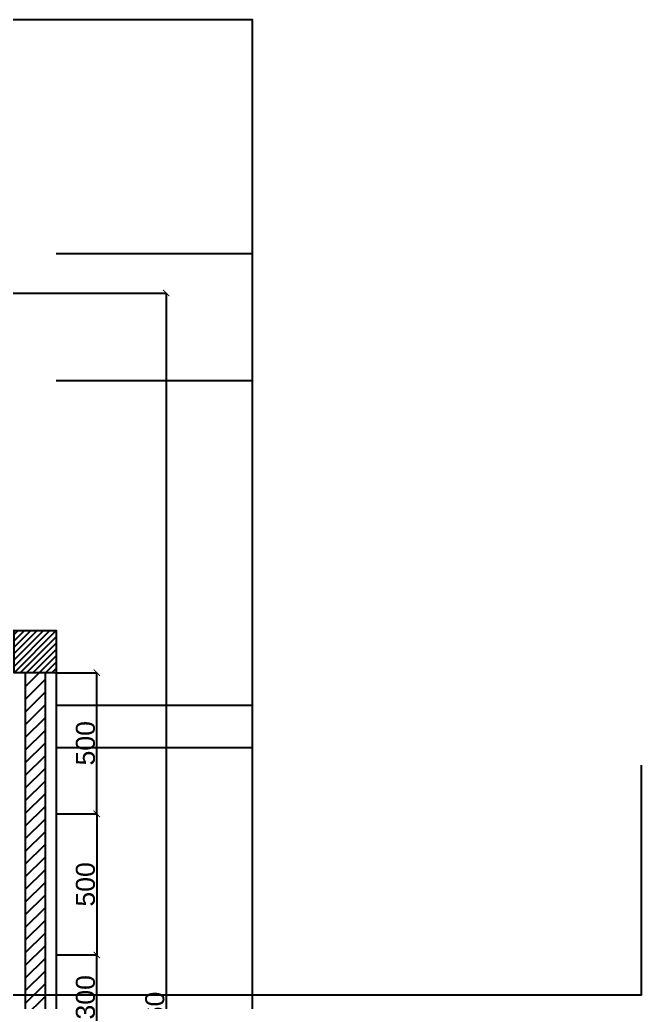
# Model space of a CAD drawing. Header units: millimetres. Extents: x -152054 to 94068, y -14280 to 91468.
# Drawn here: x -72174 to -69970, y 28618 to 32099 of the extents above; entities that cross this region are included whole.
import ezdxf

# ---------------------------------------------------------------- set-up
doc = ezdxf.new("R2010")
doc.units = ezdxf.units.MM
doc.styles.get("Standard").update_dxf_attribs({"font": 'arial.ttf'})
doc.dimstyles.new('ISO-25', dxfattribs={"dimtxt": 67.5, "dimasz": 22.5, "dimexe": 1.25, "dimexo": 0.625, "dimgap": 5.63, "dimtad": 1, "dimtoh": 1, "dimdec": 0, "dimtxsty": 'Standard', "dimblk": 'ARCHTICK', "dimcen": 2.5, "dimclrd": 40, "dimclre": 40, "dimclrt": 1, "dimadec": 0, "dimazin": 0, "dimtfac": 1, "dimtdec": 0, "dimtmove": 0, "dimatfit": 3, "dimldrblk": 'BOXFILLED', "dimfxl": 1, "dimarcsym": 0})

# ---------------------------------------------------------------- blocks, each defined once
blk = doc.blocks.new('_ArchTick')
at = {"color": 0, "linetype": 'ByBlock', "const_width": 0.15}
blk.add_lwpolyline([(-0.5, -0.5), (0.5, 0.5)], dxfattribs=at)
blk = doc.blocks.new('*D109')
at = {"color": 40, "lineweight": -2, "transparency": 16777216}
for p, q in [((-72045.8, 29785.7), (-71899.3, 29785.7)), ((-71900.6, 29285.7), (-71900.6, 29785.7)), ((-72045.8, 29285.7), (-71899.3, 29285.7))]:
    blk.add_line(p, q, dxfattribs=at)
at = {"layer": 'Defpoints', "color": 0, "transparency": 16777216}
for p in [(-72046.5, 29785.7), (-71900.6, 29785.7), (-72046.5, 29285.7)]:
    blk.add_point(p, dxfattribs=at)
at = {"color": 40, "lineweight": -2, "transparency": 16777216, "xscale": 22.5, "yscale": 22.5, "zscale": 22.5}
for p, rotation in [((-71900.6, 29785.7), 90), ((-71900.6, 29285.7), 270)]:
    blk.add_blockref('_ArchTick', p, dxfattribs=dict(at, rotation=rotation))
at = {"color": 1, "transparency": 16777216, "insert": (-71940.7, 29535.7), "char_height": 67.5, "attachment_point": 5, "rotation": 90}
blk.add_mtext('500', dxfattribs=at)
blk = doc.blocks.new('_BoxFilled')
at = {"color": 0, "linetype": 'ByBlock', "lineweight": -2}
blk.add_line((-0.5, 0), (-1, 0), dxfattribs=at)
at = {"color": 0, "linetype": 'ByBlock'}
blk.add_solid([(-0.5, 0.5), (0.5, 0.5), (-0.5, -0.5), (0.5, -0.5)], dxfattribs=at)
blk = doc.blocks.new('*D110')
at = {"color": 40, "lineweight": -2, "transparency": 16777216}
for p, q in [((-72045.8, 29285.7), (-71899.3, 29285.7)), ((-71900.6, 29285.7), (-71900.6, 28785.7)), ((-72045.8, 28785.7), (-71899.3, 28785.7))]:
    blk.add_line(p, q, dxfattribs=at)
at = {"layer": 'Defpoints', "color": 0, "transparency": 16777216}
for p in [(-72046.5, 29285.7), (-72046.5, 28785.7), (-71900.6, 28785.7)]:
    blk.add_point(p, dxfattribs=at)
at = {"color": 40, "lineweight": -2, "transparency": 16777216, "xscale": 22.5, "yscale": 22.5, "zscale": 22.5}
for p, rotation in [((-71900.6, 29285.7), 90), ((-71900.6, 28785.7), 270)]:
    blk.add_blockref('_ArchTick', p, dxfattribs=dict(at, rotation=rotation))
at = {"color": 1, "transparency": 16777216, "insert": (-71940.7, 29035.7), "char_height": 67.5, "attachment_point": 5, "rotation": 90}
blk.add_mtext('500', dxfattribs=at)
blk = doc.blocks.new('*D115')
at = {"color": 40, "lineweight": -2, "transparency": 16777216}
for p, q in [((-72045.8, 28785.7), (-71899.3, 28785.7)), ((-71900.6, 28485.7), (-71900.6, 28785.7)), ((-72043.6, 28485.7), (-71899.3, 28485.7))]:
    blk.add_line(p, q, dxfattribs=at)
at = {"layer": 'Defpoints', "color": 0, "transparency": 16777216}
for p in [(-72046.5, 28785.7), (-71900.6, 28785.7), (-72044.2, 28485.7)]:
    blk.add_point(p, dxfattribs=at)
at = {"color": 40, "lineweight": -2, "transparency": 16777216, "xscale": 22.5, "yscale": 22.5, "zscale": 22.5}
for p, rotation in [((-71900.6, 28785.7), 90), ((-71900.6, 28485.7), 270)]:
    blk.add_blockref('_ArchTick', p, dxfattribs=dict(at, rotation=rotation))
at = {"color": 1, "transparency": 16777216, "insert": (-71940.7, 28635.7), "char_height": 67.5, "attachment_point": 5, "rotation": 90}
blk.add_mtext('300', dxfattribs=at)
blk = doc.blocks.new('*D119')
at = {"color": 40, "lineweight": -2, "transparency": 16777216}
for p, q in [((-72618.6, 31130.7), (-71653.3, 31130.7)), ((-71654.6, 31130.7), (-71654.6, 25970.7)), ((-72043.6, 25970.7), (-71653.3, 25970.7))]:
    blk.add_line(p, q, dxfattribs=at)
at = {"layer": 'Defpoints', "color": 0, "transparency": 16777216}
for p in [(-72619.2, 31130.7), (-72044.2, 25970.7), (-71654.6, 25970.7)]:
    blk.add_point(p, dxfattribs=at)
at = {"color": 40, "lineweight": -2, "transparency": 16777216, "xscale": 22.5, "yscale": 22.5, "zscale": 22.5}
for p, rotation in [((-71654.6, 31130.7), 90), ((-71654.6, 25970.7), 270)]:
    blk.add_blockref('_ArchTick', p, dxfattribs=dict(at, rotation=rotation))
at = {"color": 1, "transparency": 16777216, "insert": (-71694.7, 28550.7), "char_height": 67.5, "attachment_point": 5, "rotation": 90}
blk.add_mtext('5160', dxfattribs=at)

msp = doc.modelspace()

# ---------------------------------------------------------------- hatches: boundary and pattern name
at = {"transparency": 33554559}
h = msp.add_hatch(dxfattribs=at)
h.set_pattern_fill('ANSI31', color=1, scale=5)
h.set_pattern_definition([(45, (17246.474, -14624.232), (-11.2253202, 11.2253202), [])])
h.paths.add_polyline_path([(-81084.2, 31280.7), (-81234.2, 31280.7), (-81234.2, 31130.7), (-81084.2, 31130.7)])
h.paths.add_polyline_path([(-78676.7, 31280.7), (-78676.7, 31130.7), (-78526.7, 31130.7), (-78526.7, 31280.7)])
h.paths.add_polyline_path([(-75969.2, 31130.7), (-75969.2, 31280.7), (-76119.2, 31280.7), (-76119.2, 31130.7)])
h.paths.add_polyline_path([(-72619.2, 31280.7), (-72769.2, 31280.7), (-72769.2, 31130.7), (-72619.2, 31130.7)])
h.paths.add_polyline_path([(-72619.2, 29935.7), (-72769.2, 29935.7), (-72769.2, 29785.7), (-72619.2, 29785.7)])
h.paths.add_polyline_path([(-72044.2, 29935.7), (-72194.2, 29935.7), (-72194.2, 29785.7), (-72044.2, 29785.7)])
h.paths.add_polyline_path([(-72044.2, 25970.7), (-72194.2, 25970.7), (-72194.2, 25820.7), (-72044.2, 25820.7)])
h.paths.add_polyline_path([(-72929.2, 25970.7), (-73129.2, 25970.7), (-73129.2, 25820.7), (-72929.2, 25820.7)])
h.paths.add_polyline_path([(-75969.2, 25820.7), (-75769.2, 25820.7), (-75769.2, 25970.7), (-75969.2, 25970.7)])
h.paths.add_polyline_path([(-76119.2, 25970.7), (-75969.2, 25970.7), (-75969.2, 26120.7), (-76119.2, 26120.7)])
h.paths.add_polyline_path([(-77744.2, 25820.7), (-77544.2, 25820.7), (-77544.2, 25970.7), (-77744.2, 25970.7)])
h.paths.add_polyline_path([(-75969.2, 27615.7), (-75969.2, 27765.7), (-76119, 27765.7), (-76119, 27615.7)])
h.paths.add_polyline_path([(-80384, 25970.7), (-80584, 25970.7), (-80584, 25820.7), (-80384, 25820.7)])
h.paths.add_polyline_path([(-81084.2, 25970.7), (-81234.2, 25970.7), (-81234.2, 25820.7), (-81084.2, 25820.7)])
h.paths.add_polyline_path([(-81234.2, 27130.7), (-81084.2, 27130.7), (-81084.2, 27280.7), (-81234.2, 27280.7)])
h.paths.add_polyline_path([(-82384.2, 27130.7), (-82234.2, 27130.7), (-82234.2, 27280.7), (-82384.2, 27280.7)])
h.paths.add_polyline_path([(-81234.2, 29130.7), (-81084.2, 29130.7), (-81084.2, 29280.7), (-81234.2, 29280.7)])
h.paths.add_polyline_path([(-82234.2, 29130.7), (-82234.2, 29280.7), (-82384.2, 29280.7), (-82384.2, 29130.7)])
h = msp.add_hatch()
h.set_pattern_fill('ANSI31', color=1, scale=10)
h.set_pattern_definition([(45, (17246.474, -14624.232), (-22.45064, 22.45064), [])])
h.paths.add_polyline_path([(-72084.2, 29785.7), (-72154.2, 29785.7), (-72154.2, 25970.7), (-72084.2, 25970.7)])

# ---------------------------------------------------------------- linework, layer by layer
at = {"color": 1}
msp.add_lwpolyline([(-76333.5, 32099.3), (-71349.5, 32099.3), (-71349.5, 25102.4), (-76333.5, 25102.4)], close=True, dxfattribs=at)
for points in [[(-76119.2, 31280.7), (-72619.2, 31280.7), (-72619.2, 29935.7), (-72044.2, 29935.7), (-72044.2, 25820.7), (-73079.2, 25820.7)], [(-72044.2, 31270.7), (-71349.5, 31270.7)], [(-72044.2, 30820.7), (-71349.5, 30820.7)], [(-72154.2, 29785.7), (-72154.2, 25970.7)], [(-72084.2, 29785.7), (-72084.2, 25970.7)], [(-72044.2, 29670.7), (-71349.5, 29670.7)], [(-72044.2, 29520.7), (-71349.5, 29520.7)], [(-76995.5, 28644.5), (-69970.1, 28644.5), (-69970.1, 29458.4)]]:
    msp.add_lwpolyline(points)
msp.add_lwpolyline([(-72044.2, 29785.7), (-72194.2, 29785.7), (-72194.2, 29935.7), (-72044.2, 29935.7)], close=True)

# ---------------------------------------------------------------- dimensions: what is measured, and where the dimension line sits
for base, p1, p2, picture, middle in [((-71654.6, 25970.7), (-72619.2, 31130.7), (-72044.2, 25970.7), '*D119', (-71694.7, 28550.7)), ((-71900.6, 29785.7), (-72046.5, 29285.7), (-72046.5, 29785.7), '*D109', (-71940.7, 29535.7)), ((-71900.6, 28785.7), (-72046.5, 29285.7), (-72046.5, 28785.7), '*D110', (-71940.7, 29035.7)), ((-71900.6, 28785.7), (-72044.2, 28485.7), (-72046.5, 28785.7), '*D115', (-71940.7, 28635.7))]:
    dim = msp.add_linear_dim(base=base, p1=p1, p2=p2, angle=90, dimstyle='ISO-25')
    dim.commit()
    dim.dimension.update_dxf_attribs({"geometry": picture, "text_midpoint": middle})

doc.saveas('drawing.dxf')
